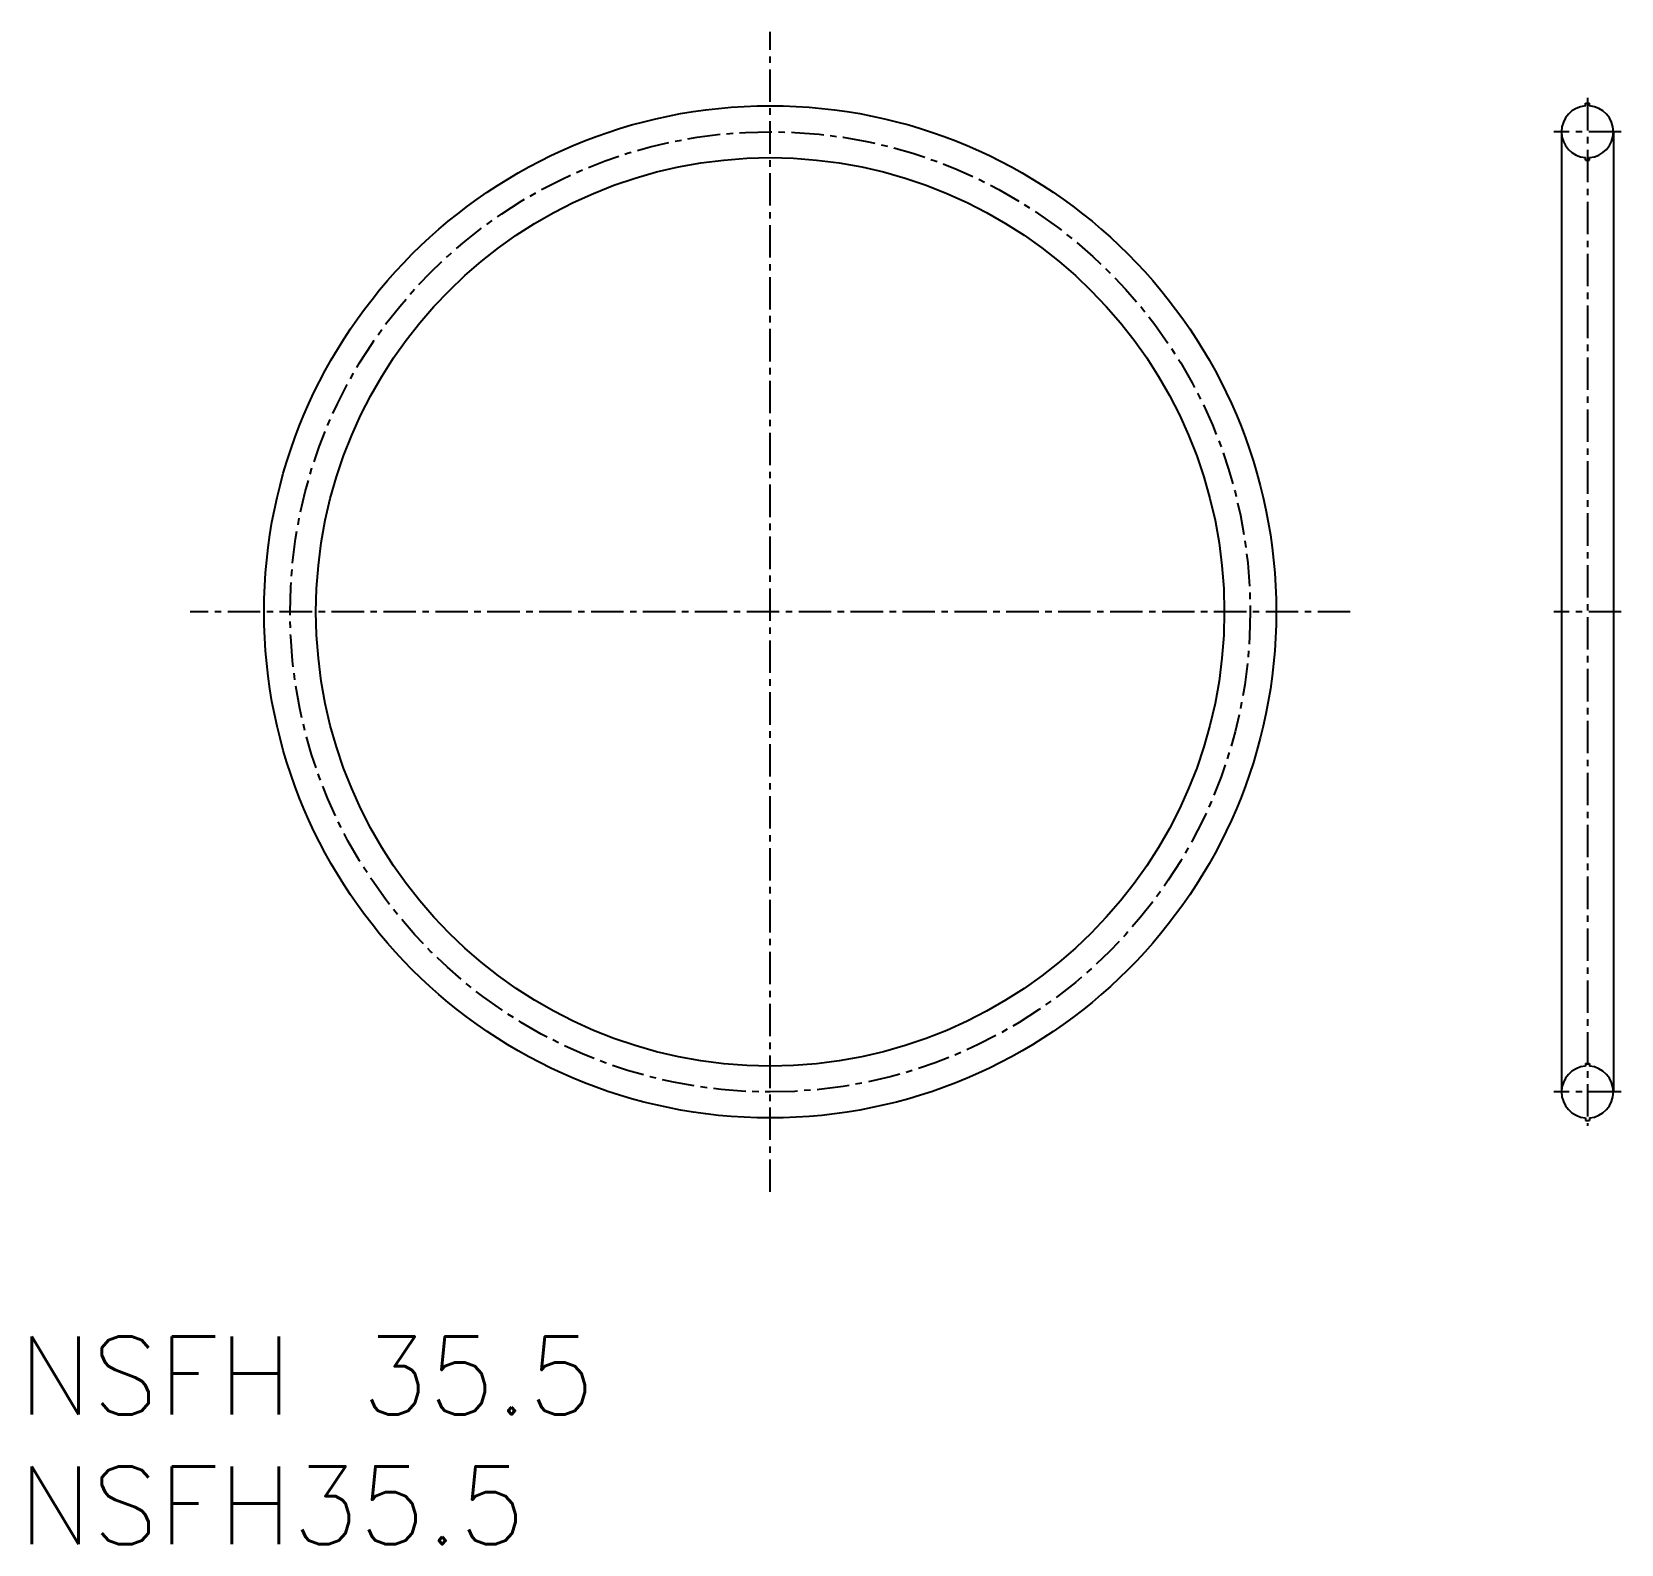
# Model space of a CAD drawing. Extents: x 0.5 to 61.8, y 0 to 58.3.
import ezdxf

# ---------------------------------------------------------------- set-up
doc = ezdxf.new("R2010")
doc.units = 0
doc.linetypes.add('CENTER', pattern=[2, 1.25, -0.25, 0.25, -0.25])
doc.layers.get('0').update_dxf_attribs({"linetype": 'CONTINUOUS'})
doc.layers.add('CENTER', color=1, linetype='CENTER')
doc.styles.get("Standard").update_dxf_attribs({"font": 'txt.shx'})

# ---------------------------------------------------------------- blocks, each defined once
blk = doc.blocks.new('*U2')
at = {"color": 7, "linetype": 'CONTINUOUS'}
blk.add_text('NSFH35.5', height=3, dxfattribs=at).set_placement((0, 0))
blk = doc.blocks.new('*U3')
at = {"color": 7, "linetype": 'CONTINUOUS'}
blk.add_text('NSFH 35.5', height=3, dxfattribs=at).set_placement((0, 5))

msp = doc.modelspace()

# ---------------------------------------------------------------- linework, layer by layer
at = {"color": 7, "linetype": 'CONTINUOUS'}
for p, q in [((60.386, 55.421), (60.386, 55.524)), ((60.386, 55.524), (60.536, 55.524)), ((60.536, 55.421), (60.536, 55.524)), ((59.461, 54.424), (59.461, 17.424)), ((61.461, 54.424), (61.461, 17.424)), ((60.386, 53.324), (60.386, 53.427)), ((60.386, 53.324), (60.536, 53.324)), ((60.536, 53.324), (60.536, 53.427)), ((60.386, 18.524), (60.386, 18.421)), ((60.386, 18.524), (60.536, 18.524)), ((60.536, 18.524), (60.536, 18.421)), ((60.386, 16.427), (60.386, 16.324)), ((60.386, 16.324), (60.536, 16.324)), ((60.536, 16.427), (60.536, 16.324))]:
    msp.add_line(p, q, dxfattribs=at)
for radius in [19.5, 17.5]:
    msp.add_circle((28.966, 35.924), radius, dxfattribs=at)
for centre, start, end in [((60.461, 54.424), 94.30122, 265.69878), ((60.461, 54.424), 274.30122, 85.69878), ((60.461, 17.424), 94.30122, 265.69878), ((60.461, 17.424), 274.30122, 85.69878)]:
    msp.add_arc(centre, 1, start, end, dxfattribs=at)
at = {"layer": 'CENTER', "color": 1, "linetype": 'CENTER'}
for p, q in [((28.966, 13.575), (28.966, 58.274)), ((60.461, 55.724), (60.461, 16.124)), ((61.761, 54.424), (59.161, 54.424)), ((51.316, 35.924), (6.616, 35.924)), ((61.761, 35.924), (59.161, 35.924)), ((61.761, 17.424), (59.161, 17.424))]:
    msp.add_line(p, q, dxfattribs=at)
msp.add_circle((28.966, 35.924), 18.5, dxfattribs=at)

# ---------------------------------------------------------------- block references
at = {"color": 7, "linetype": 'CONTINUOUS'}
for name in ['*U3', '*U2']:
    msp.add_blockref(name, (0, 0), dxfattribs=at)

doc.saveas('drawing.dxf')
